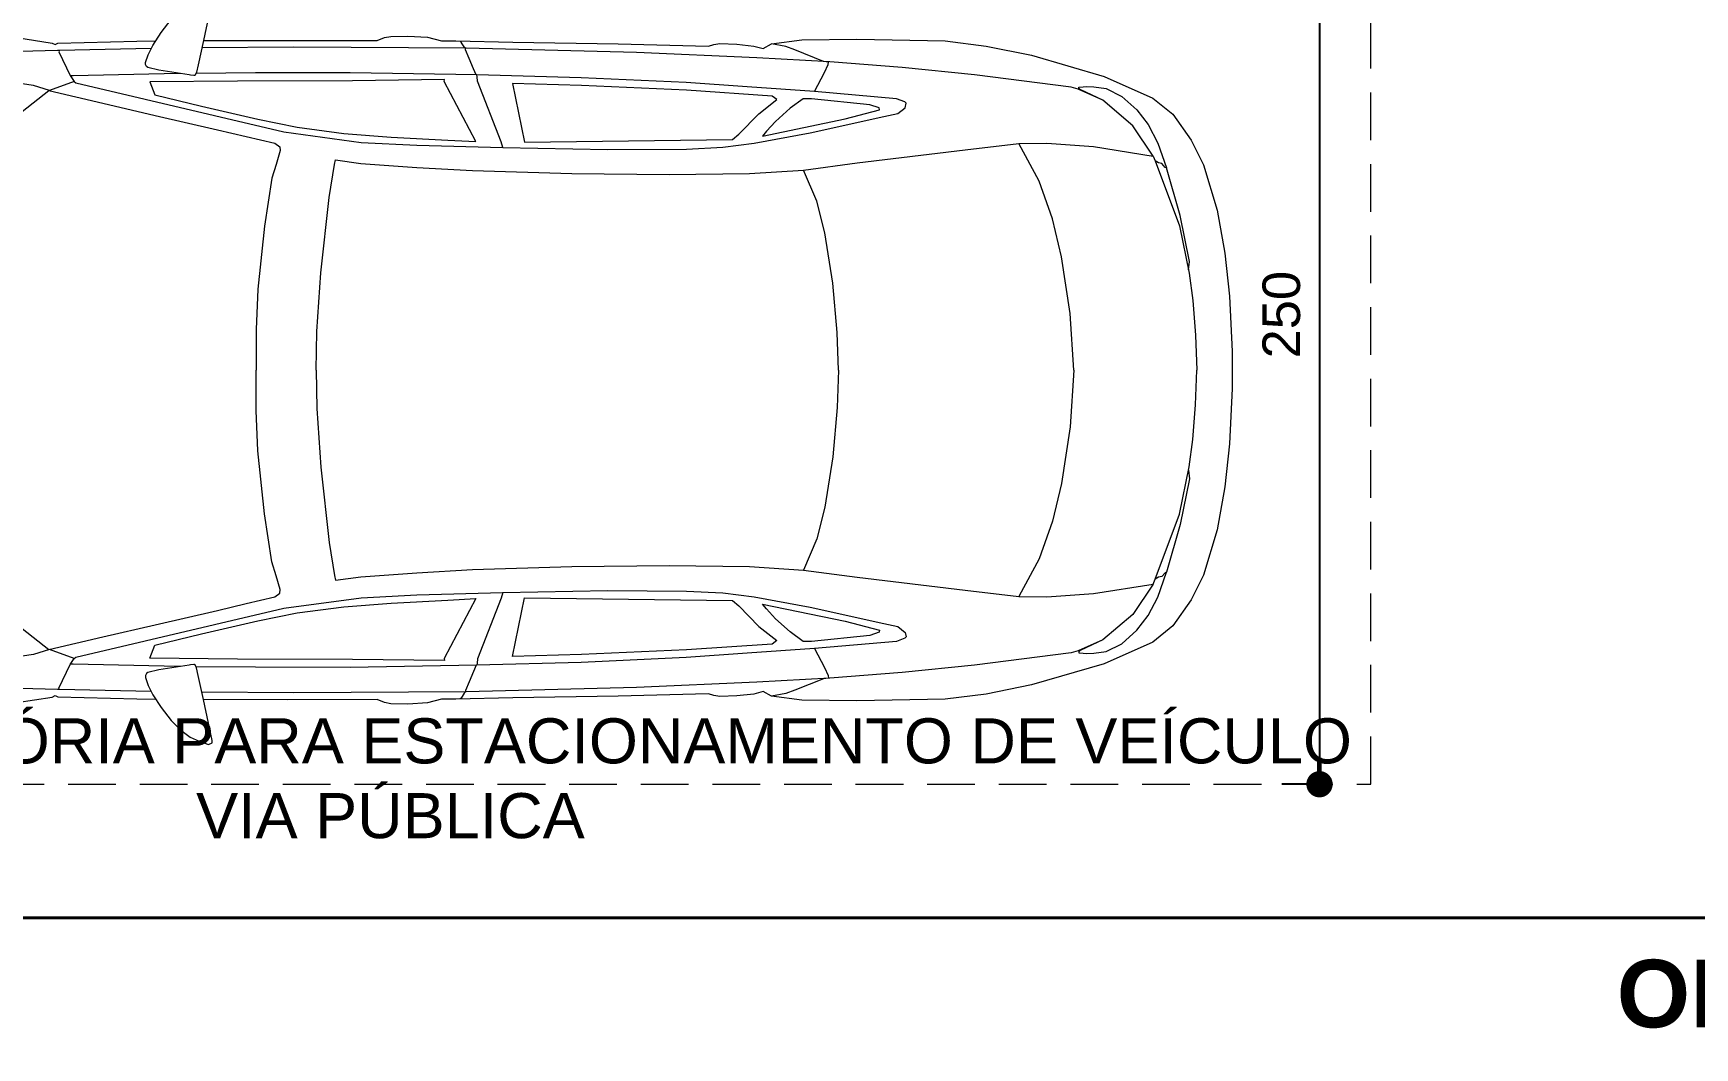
# Model space of a CAD drawing. Header units: millimetres. Extents: x 2084 to 63904, y -2368 to 2343.
# Drawn here: x 56550.3 to 56992.4, y -1860.7 to -1590.7 of the extents above; entities that cross this region are included whole.
import ezdxf

# ---------------------------------------------------------------- set-up
doc = ezdxf.new("R2010")
doc.units = ezdxf.units.MM
doc.header["$PDMODE"] = 2
doc.linetypes.add('DASHED', pattern=[19.05, 12.7, -6.35])
doc.layers.get('0').update_dxf_attribs({"color": 8})
doc.layers.get('Defpoints').update_dxf_attribs({"lineweight": 0})
for name, color, linetype, lineweight in [('COTAS', 1, 'Continuous', 0), ('P4', 4, 'Continuous', 40), ('P6', 6, 'Continuous', 60), ('TEXTO PADRÃO', 2, 'Continuous', 15), ('VAGA ESTACIONAMENTO', 252, 'DASHED', 9), ('VEÍCULO', 252, 'Continuous', 13)]:
    doc.layers.add(name, color=color, linetype=linetype, lineweight=lineweight)
doc.styles.get("Standard").update_dxf_attribs({"font": 'arial.ttf'})
doc.dimstyles.new('1-50', dxfattribs={"dimtxt": 10, "dimasz": 7, "dimexe": 10, "dimexo": 15, "dimgap": 5, "dimtad": 1, "dimdec": 0, "dimtxsty": 'Standard', "dimblk": 'DOT', "dimcen": 2.5, "dimclrd": 5, "dimclre": 5, "dimclrt": 7, "dimadec": 0, "dimazin": 0, "dimtfac": 1, "dimtdec": 0, "dimtmove": 0, "dimatfit": 3, "dimldrblk": 'DOT', "dimfxl": 10, "dimarcsym": 0})

# ---------------------------------------------------------------- blocks, each defined once
blk = doc.blocks.new('MÓVEL - audi a3 planta')
for points in [[(-277.47, 78.57), (-285.6, 79.8), (-288.53, 80.52), (-288.85, 80.82), (-289.07, 81.34), (-289.07, 81.89), (-288.37, 83.95), (-287.2, 86.42), (-284.94, 89.87), (-282.28, 93.33), (-279.73, 95.85), (-277.24, 97.7), (-274.87, 98.8), (-272.39, 99.66), (-271.4, 99.26), (-271.4, 98.59), (-272.35, 94), (-273.69, 87.72), (-275.07, 81.28), (-275.53, 79.3), (-275.88, 78.52), (-276.05, 78.43), (-276.22, 78.4), (-277.12, 78.48)], [(-201.22, 60.84), (-209.62, 76.79), (-209.52, 77.3), (-233.99, 77.03), (-264.62, 76.93), (-287.96, 76.7), (-286.61, 73.26), (-274.18, 70.21), (-259.21, 66.74), (-248.75, 64.67), (-236.32, 63), (-223.73, 62.03), (-208.67, 61.22)], [(-188.26, 60.68), (-132.88, 61.38), (-131.28, 62.8), (-125.88, 68.24), (-121.13, 72), (-122.39, 72.94), (-145.16, 74.48), (-173.08, 75.71), (-191.48, 76.26)], [(-124.94, 62.3), (-102.95, 66.84), (-93.8, 69.27), (-93.94, 69.79), (-96.39, 70.64), (-111.89, 72.23), (-114.1, 72.23), (-117.59, 69.69), (-121.46, 66.19), (-123.85, 63.6)], [(-201.22, -60.84), (-209.62, -76.79), (-209.52, -77.3), (-233.99, -77.03), (-264.62, -76.93), (-287.96, -76.7), (-286.61, -73.26), (-274.18, -70.21), (-259.21, -66.74), (-248.75, -64.67), (-236.32, -63), (-223.73, -62.03), (-208.67, -61.22)], [(-188.26, -60.68), (-132.88, -61.38), (-131.28, -62.8), (-125.88, -68.24), (-121.13, -72), (-122.39, -72.94), (-145.16, -74.48), (-173.08, -75.71), (-191.48, -76.26)], [(-124.94, -62.3), (-102.95, -66.84), (-93.8, -69.27), (-93.94, -69.79), (-96.39, -70.64), (-111.89, -72.23), (-114.1, -72.23), (-117.59, -69.69), (-121.46, -66.19), (-123.85, -63.6)], [(-277.47, -78.57), (-285.6, -79.8), (-288.53, -80.52), (-288.85, -80.82), (-289.07, -81.34), (-289.07, -81.89), (-288.37, -83.95), (-287.2, -86.42), (-284.94, -89.87), (-282.28, -93.33), (-279.73, -95.85), (-277.24, -97.7), (-274.87, -98.8), (-272.39, -99.66), (-271.4, -99.26), (-271.4, -98.59), (-272.35, -94), (-273.69, -87.72), (-275.07, -81.28), (-275.53, -79.3), (-275.88, -78.52), (-276.05, -78.43), (-276.22, -78.4), (-277.12, -78.48)]]:
    blk.add_lwpolyline(points, close=True)
for points in [[(-323.36, 88.49), (-313.98, 87.06), (-313.11, 86.64), (-312.46, 87.01), (-291.4, 87.56), (-286.42, 87.61)], [(-273.69, 87.72), (-251.27, 87.76), (-227.48, 87.72), (-225.52, 88.51), (-223.79, 88.83), (-219.28, 88.91), (-214.11, 88.57), (-210.35, 87.65), (-206.55, 87.6), (-191.36, 87.27), (-163.35, 86.82), (-139.31, 86.21), (-137.93, 86.68), (-136.26, 86.89), (-131.76, 86.73), (-127.27, 86.26), (-124.79, 85.61), (-122.54, 86.81), (-114.48, 87.9), (-99.8, 88.09), (-76.31, 87.6), (-65.44, 86.25), (-53.38, 83.8), (-33.99, 78.18), (-21.09, 72.41), (-15.8, 68.12), (-10.88, 61.21), (-7.57, 54.62), (-3.98, 42.54), (-1.9, 31.1), (-0.65, 19.66), (0, 4.92), (0, 0), (0, -4.92), (-0.65, -19.66), (-1.9, -31.1), (-3.98, -42.54), (-7.57, -54.62), (-10.88, -61.21), (-15.8, -68.12), (-21.09, -72.41), (-33.99, -78.18), (-53.38, -83.8), (-65.44, -86.25), (-76.31, -87.6), (-99.8, -88.09), (-114.48, -87.9), (-122.54, -86.81), (-124.79, -85.61), (-127.27, -86.26), (-131.76, -86.73), (-136.26, -86.89), (-137.93, -86.68), (-139.31, -86.21), (-163.35, -86.82), (-191.36, -87.27), (-206.55, -87.6), (-210.35, -87.65), (-214.11, -88.57), (-219.28, -88.91), (-223.79, -88.83), (-225.52, -88.51), (-227.48, -87.72), (-251.27, -87.76), (-273.69, -87.72)], [(-287.59, 85.61), (-299.8, 85.34), (-312.02, 85.07), (-312.19, 84.69), (-309.16, 78.38), (-308.1, 76.81), (-314.69, 74.4), (-318.91, 75.75), (-325.55, 76.73), (-336.32, 76.99), (-363.33, 75.55), (-379.75, 74.32), (-396.93, 72.16), (-412, 68.91), (-417.57, 63.21), (-429.08, 48.28), (-435.33, 37.43), (-435.27, 35.12), (-435.3, 33.93), (-435.78, 28.08), (-436.7, 11.11), (-436.76, 5.56), (-436.76, 0)], [(-312.02, 85.07), (-312.56, 85.06), (-328.89, 84.59), (-356.59, 83.31), (-381.77, 81.04), (-393.91, 79.54), (-397.56, 78.76)], [(-243.7, 0), (-243.53, 10.26), (-242.5, 25.9), (-240.21, 45.89), (-238.79, 54.69), (-238.56, 55.94), (-231.78, 55.01), (-216.89, 53.96), (-202.14, 53.13), (-175.71, 52.34), (-149.77, 52.02), (-128.4, 52.29), (-114.04, 53.24), (-99.75, 55.13), (-71.06, 58.6), (-56.75, 60.33), (-49.3, 60.41), (-36.87, 59.53), (-21.01, 56.96), (-26.4, 65.05), (-34.43, 71.84), (-40.98, 74.77), (-42.8, 75.3), (-68.53, 78.6), (-87.82, 80.52), (-107.04, 82.07), (-126.41, 83.12), (-158.51, 84.54), (-203.77, 85.65), (-249.71, 85.97), (-274.11, 85.75), (-274.11, 85.75)], [(-203.98, 85.66), (-204.36, 86.01), (-204.88, 86.88), (-205.13, 87.31), (-205.39, 87.57)], [(-200.98, 78.58), (-201.13, 78.58), (-201.83, 80.21), (-202.98, 82.96), (-203.94, 85.28), (-203.98, 85.66)], [(-111.11, 74.11), (-108.46, 79.18), (-107.45, 81.32), (-107.37, 82), (-108.75, 82.17), (-116.36, 85.2), (-118.75, 86.12), (-122.54, 86.81)], [(-279.84, 78.93), (-280.14, 78.93), (-308.32, 78.33), (-308.92, 78.31), (-309.07, 78.24)], [(-308.1, 76.81), (-307.61, 76.46), (-252.32, 63.43), (-231.76, 60.6), (-216.9, 59.83), (-194.02, 59.21), (-166.05, 58.72), (-145.18, 58.83), (-135.51, 59.35), (-127.17, 60.36), (-112.28, 63.14), (-92.66, 67.45), (-88.91, 68.31), (-86.95, 69.83), (-86.68, 71.02), (-87.09, 71.42), (-89.26, 72.23), (-111.11, 74.11), (-128.98, 75.36), (-145.27, 76.51), (-173.18, 77.83), (-200.95, 78.58), (-234.67, 79.15), (-259.81, 79.14), (-275.66, 78.97), (-275.68, 78.97)], [(-194.02, 59.21), (-194.5, 60.71), (-200.73, 76.9), (-200.83, 78.02), (-200.98, 78.58)], [(-34.43, 71.84), (-40.45, 74.67), (-40.79, 75.02), (-40.8, 75.29), (-39.66, 75.4), (-38.66, 75.49), (-36.82, 75.4), (-33.52, 74.95), (-29.32, 72.85), (-25.35, 69.25), (-22.29, 65.35), (-19.75, 60.42), (-17.47, 53.79), (-17.77, 53.95), (-18.72, 54.98), (-19.58, 55.12), (-19.99, 55.42), (-20.42, 55.67)], [(-339.52, 0), (-339.2, 11.85), (-339.2, 25.91), (-335.85, 39.79), (-332.27, 52.52), (-328.21, 61.24), (-321.89, 68.84), (-314.84, 74.38), (-300.47, 71.06), (-286.52, 67.8), (-269.96, 63.97), (-262.35, 62.18), (-254.74, 60.38), (-253.38, 59.41), (-253.24, 58.43), (-254.36, 54.75), (-255.47, 51.07), (-257.46, 38.26), (-259.19, 21.52), (-259.62, 10.76), (-259.62, 0)], [(-42.06, 0), (-43.04, 15.08), (-45.38, 30.17), (-47.78, 40.22), (-51.3, 50.28), (-56.7, 60.33)], [(-104.69, 0), (-105.03, 9.95), (-106.27, 23.13), (-108.38, 36.54), (-110.49, 44.97), (-114.04, 53.24)], [(-21.01, 56.96), (-20.42, 55.67), (-14, 38.4), (-11.43, 25.75), (-10.4, 18.5), (-9.74, 9.25), (-9.38, 0)], [(-11.61, 26.64), (-11.35, 28.93), (-13.8, 41.15), (-17.47, 53.79)], [(-287.59, -85.61), (-299.8, -85.34), (-312.02, -85.07), (-312.19, -84.69), (-309.16, -78.38), (-308.1, -76.81), (-314.69, -74.4), (-318.91, -75.75), (-325.55, -76.73), (-336.32, -76.99), (-363.33, -75.55), (-379.75, -74.32), (-396.93, -72.16), (-412, -68.91), (-417.57, -63.21), (-429.08, -48.28), (-435.33, -37.43), (-435.27, -35.12), (-435.3, -33.93), (-435.78, -28.08), (-436.7, -11.11), (-436.76, -5.56), (-436.76, 0)], [(-339.52, 0), (-339.2, -11.85), (-339.2, -25.91), (-335.85, -39.79), (-332.27, -52.52), (-328.21, -61.24), (-321.89, -68.84), (-314.84, -74.38), (-300.47, -71.06), (-286.52, -67.8), (-269.96, -63.97), (-262.35, -62.18), (-254.74, -60.38), (-253.38, -59.41), (-253.24, -58.43), (-254.36, -54.75), (-255.47, -51.07), (-257.46, -38.26), (-259.19, -21.52), (-259.62, -10.76), (-259.62, 0)], [(-243.7, 0), (-243.53, -10.26), (-242.5, -25.9), (-240.21, -45.89), (-238.79, -54.69), (-238.56, -55.94), (-231.78, -55.01), (-216.89, -53.96), (-202.14, -53.13), (-175.71, -52.34), (-149.77, -52.02), (-128.4, -52.29), (-114.04, -53.24), (-99.75, -55.13), (-71.06, -58.6), (-56.75, -60.33), (-49.3, -60.41), (-36.87, -59.53), (-21.01, -56.96), (-26.4, -65.05), (-34.43, -71.84), (-40.98, -74.77), (-42.8, -75.3), (-68.53, -78.6), (-87.82, -80.52), (-107.04, -82.07), (-126.41, -83.12), (-158.51, -84.54), (-203.77, -85.65), (-249.71, -85.97), (-274.11, -85.75), (-274.11, -85.75)], [(-104.69, 0), (-105.03, -9.95), (-106.27, -23.13), (-108.38, -36.54), (-110.49, -44.97), (-114.04, -53.24)], [(-323.36, -88.49), (-313.98, -87.06), (-313.11, -86.64), (-312.46, -87.01), (-291.4, -87.56), (-286.42, -87.61)], [(-42.06, 0), (-43.04, -15.08), (-45.38, -30.17), (-47.78, -40.22), (-51.3, -50.28), (-56.7, -60.33)], [(-21.01, -56.96), (-20.42, -55.67), (-14, -38.4), (-11.43, -25.75), (-10.4, -18.5), (-9.74, -9.25), (-9.38, 0)], [(-11.61, -26.64), (-11.35, -28.93), (-13.8, -41.15), (-17.47, -53.79)], [(-34.43, -71.84), (-40.45, -74.67), (-40.79, -75.02), (-40.8, -75.29), (-39.66, -75.4), (-38.66, -75.49), (-36.82, -75.4), (-33.52, -74.95), (-29.32, -72.85), (-25.35, -69.25), (-22.29, -65.35), (-19.75, -60.42), (-17.47, -53.79), (-17.77, -53.95), (-18.72, -54.98), (-19.58, -55.12), (-19.99, -55.42), (-20.42, -55.67)], [(-308.1, -76.81), (-307.61, -76.46), (-252.32, -63.43), (-231.76, -60.6), (-216.9, -59.83), (-194.02, -59.21), (-166.05, -58.72), (-145.18, -58.83), (-135.51, -59.35), (-127.17, -60.36), (-112.28, -63.14), (-92.66, -67.45), (-88.91, -68.31), (-86.95, -69.83), (-86.68, -71.02), (-87.09, -71.42), (-89.26, -72.23), (-111.11, -74.11), (-128.98, -75.36), (-145.27, -76.51), (-173.18, -77.83), (-200.95, -78.58), (-234.67, -79.15), (-259.81, -79.14), (-275.66, -78.97), (-275.68, -78.97)], [(-194.02, -59.21), (-194.5, -60.71), (-200.73, -76.9), (-200.83, -78.02), (-200.98, -78.58)], [(-111.11, -74.11), (-108.46, -79.18), (-107.45, -81.32), (-107.37, -82), (-108.75, -82.17), (-116.36, -85.2), (-118.75, -86.12), (-122.54, -86.81)], [(-312.02, -85.07), (-312.56, -85.06), (-328.89, -84.59), (-356.59, -83.31), (-381.77, -81.04), (-393.91, -79.54), (-397.56, -78.76)], [(-279.84, -78.93), (-280.14, -78.93), (-308.32, -78.33), (-308.92, -78.31), (-309.07, -78.24)], [(-200.98, -78.58), (-201.13, -78.58), (-201.83, -80.21), (-202.98, -82.96), (-203.94, -85.28), (-203.98, -85.66)], [(-203.98, -85.66), (-204.36, -86.01), (-204.88, -86.88), (-205.13, -87.31), (-205.39, -87.57)]]:
    blk.add_lwpolyline(points)
blk = doc.blocks.new('DOT')
at = {"layer": 'P6', "color": 0, "linetype": 'ByBlock'}
blk.add_line((-0.5, 0), (-1, 0), dxfattribs=at)
at = {"layer": 'P6', "color": 0, "linetype": 'ByBlock', "const_width": 0.5}
blk.add_lwpolyline([(-0.25, 0, 1), (0.25, 0, 1)], format="xyb", close=True, dxfattribs=at)
blk = doc.blocks.new('*D30')
at = {"layer": 'COTAS', "color": 5, "lineweight": -2, "transparency": 16777216}
for p, q in [((56891.22, -1540.58), (56882.6, -1540.58)), ((56892.6, -1547.58), (56892.6, -1783.58)), ((56891.22, -1790.58), (56882.6, -1790.58))]:
    blk.add_line(p, q, dxfattribs=at)
at = {"layer": 'Defpoints', "color": 0, "transparency": 16777216}
for p in [(56906.22, -1540.58), (56892.6, -1790.58), (56906.22, -1790.58)]:
    blk.add_point(p, dxfattribs=at)
at = {"layer": 'COTAS', "color": 5, "lineweight": -2, "transparency": 16777216, "xscale": 7, "yscale": 7, "zscale": 7}
for p, rotation in [((56892.6, -1540.58), 90), ((56892.6, -1790.58), 270)]:
    blk.add_blockref('DOT', p, dxfattribs=dict(at, rotation=rotation))
at = {"layer": 'COTAS', "color": 7, "lineweight": 0, "transparency": 16777216, "insert": (56882.49, -1665.58), "char_height": 10, "attachment_point": 5, "rotation": 90}
blk.add_mtext('250', dxfattribs=at)
blk = doc.blocks.new('_DOT')
at = {"color": 0, "linetype": 'ByBlock', "lineweight": -2}
blk.add_line((-0.5, 0), (-1, 0), dxfattribs=at)
at = {"linetype": 'ByBlock', "lineweight": -2, "const_width": 0.5}
blk.add_lwpolyline([(-0.25, 0, 1), (0.25, 0, 1)], format="xyb", close=True, dxfattribs=at)

msp = doc.modelspace()

# ---------------------------------------------------------------- linework, layer by layer
at = {"layer": 'P4'}
msp.add_line((57964.22, -1826.18), (55364.22, -1826.18), dxfattribs=at)
at = {"layer": 'VAGA ESTACIONAMENTO'}
msp.add_lwpolyline([(56407.22, -1790.58), (56906.22, -1790.58), (56906.22, -1540.58), (56406.22, -1540.58)], close=True, dxfattribs=at)

# ---------------------------------------------------------------- block references
at = {"layer": 'VEÍCULO'}
msp.add_blockref('MÓVEL - audi a3 planta', (56869.33, -1680.32), dxfattribs=at)

# ---------------------------------------------------------------- texts
at = {"layer": 'TEXTO PADRÃO', "attachment_point": 1}
for s, insert, char_height, width in [('VAGA OBRIGATÓRIA PARA ESTACIONAMENTO DE VEÍCULO', (56415.04, -1773.03, 20.24), 12, 935.5662), (' VIA PÚBLICA', (56589.03, -1792.95, 20.24), 12, 935.5662), ('{\\fArial|b1|i0|c0|p34;OBSERVAÇÕES GERAIS:}', (56971.67, -1837.31), 18, 355.4283)]:
    msp.add_mtext(s, dxfattribs=dict(at, insert=insert, char_height=char_height, width=width))

# ---------------------------------------------------------------- dimensions: what is measured, and where the dimension line sits
at = {"layer": 'COTAS', "lineweight": 0}
dim = msp.add_linear_dim(base=(56892.6, -1790.58), p1=(56906.22, -1540.58), p2=(56906.22, -1790.58), angle=90, dimstyle='1-50', override={"dimblk": 'DOT', "dimldrblk": 'DOT', "dimfxl": 5}, dxfattribs=at)
dim.commit()
dim.dimension.update_dxf_attribs({"geometry": '*D30', "text_midpoint": (56882.49, -1665.58)})

doc.saveas('drawing.dxf')
